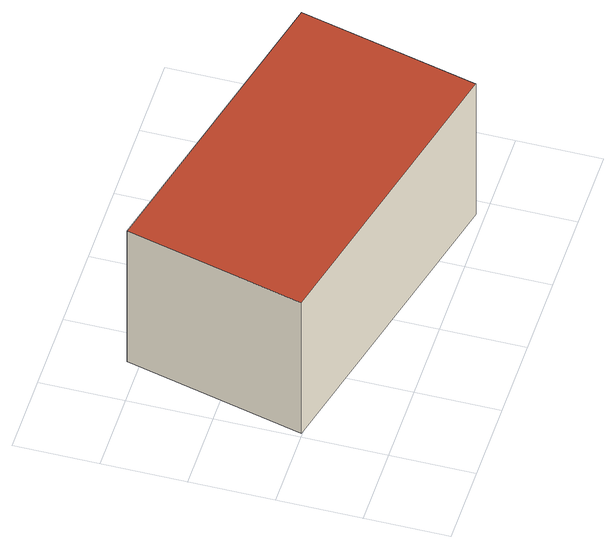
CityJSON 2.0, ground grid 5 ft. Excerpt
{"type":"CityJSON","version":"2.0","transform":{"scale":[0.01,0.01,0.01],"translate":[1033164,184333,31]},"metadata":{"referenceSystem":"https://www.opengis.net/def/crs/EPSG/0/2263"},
"CityObjects":{
"building1":{"type":"Building","attributes":{"name":"Bldg_4511004668","BIN":"4588752"},"geometry":[{"type":"MultiSurface","lod":"2","boundaries":[[[0,1,2,3]],[[4,5,6,7]],[[0,3,7,6]],[[1,0,6,5]],[[2,1,5,4]],[[3,2,4,7]]],"semantics":{"surfaces":[{"type":"RoofSurface","BIN":"4588752"},{"type":"GroundSurface"},{"type":"WallSurface"}],"values":[0,1,2,2,2,2]}}]}
},
"vertices":[
[291,1577,1071],[32,507,1071],[1901,54,1071],[2160,1125,1071],[1901,54,46],[32,507,46],[291,1577,46],[2160,1125,46]
]}
